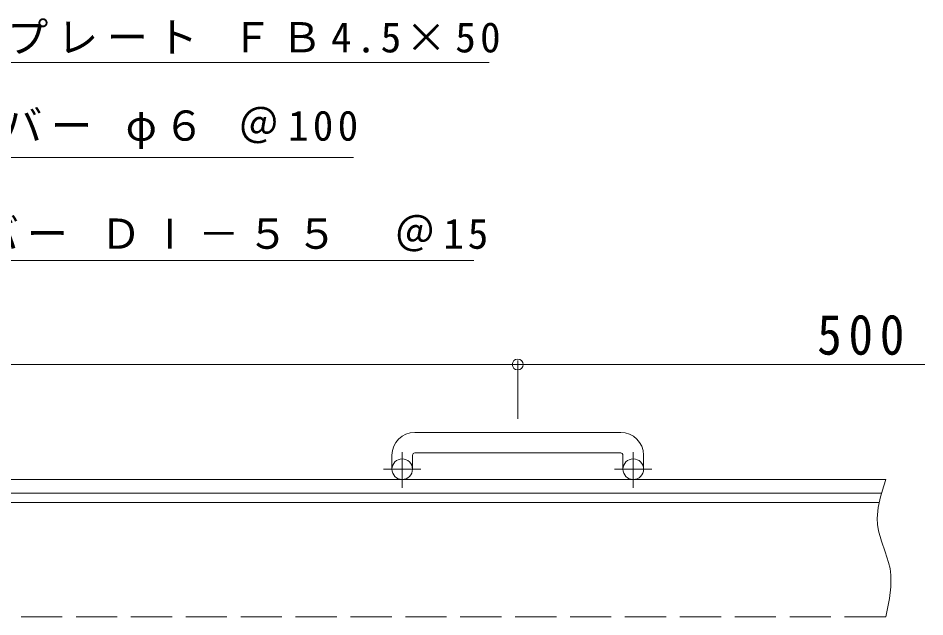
# Model space of a CAD drawing. Units: millimetres, scale not verified. Extents: x -1006 to 1052, y -826 to 807.
# Drawn here: x -231.7 to 164.7, y 545.4 to 807 of the extents above; entities that cross this region are included whole.
import ezdxf

# ---------------------------------------------------------------- set-up
doc = ezdxf.new("R2010")
doc.units = ezdxf.units.MM
doc.header["$LTSCALE"] = 6
doc.header["$PDMODE"] = 32
doc.header["$PDSIZE"] = 4.8
doc.linetypes.add('CHAIN1', pattern=[8, 5, -1, 1, -1])
doc.linetypes.add('DASHED3', pattern=[4, 3, -1])
for name, color, linetype, lineweight in [('0-1_躯体', 2, 'Continuous', 9), ('0-2_仕上', 3, 'Continuous', 9), ('0-4_その他', 7, 'Continuous', 9), ('0-5_寸法', 7, 'Continuous', 9)]:
    doc.layers.add(name, color=color, linetype=linetype, lineweight=lineweight)
doc.styles.add('ＭＳ ゴシック', font='')
doc.styles.get('ＭＳ ゴシック').set_extended_font_data('MS Gothic')

msp = doc.modelspace()

# ---------------------------------------------------------------- linework, layer by layer
at = {"layer": '0-1_躯体'}
for p, q in [((31.714, 626.029), (-58.287, 626.029)), ((-68.286, 616.029), (-68.286, 609.929)), ((-59.287, 616.029), (-59.287, 609.929)), ((-58.287, 617.029), (31.714, 617.029)), ((32.714, 616.029), (32.714, 609.929)), ((41.714, 616.029), (41.714, 609.929)), ((147.602, 605.429), (-763.286, 605.429)), ((145.739, 599.43), (-763.286, 599.43))]:
    msp.add_line(p, q, dxfattribs=at)
at = {"layer": '0-1_躯体', "linetype": 'CHAIN1'}
for p, q in [((-63.786, 601.822), (-63.786, 617.42)), ((37.214, 601.822), (37.214, 617.42)), ((-55.623, 609.929), (-72.031, 609.929)), ((45.377, 609.929), (28.969, 609.929))]:
    msp.add_line(p, q, dxfattribs=at)
at = {"layer": '0-1_躯体', "linetype": 'DASHED3'}
msp.add_line((147.602, 545.43), (-763.286, 545.43), dxfattribs=at)
at = {"layer": '0-1_躯体'}
msp.add_lwpolyline([(147.602, 605.429), (146.7, 602.66), (145.281, 597.892), (144.245, 593.146), (143.834, 588.434), (143.977, 585.723), (144.433, 583.039), (145.758, 578.436), (147.379, 573.841), (148.852, 569.223), (149.462, 566.522), (149.82, 563.633), (149.81, 558.6), (149.207, 553.517), (148.239, 548.403), (147.602, 545.43)], dxfattribs=at)
for centre in [(-63.786, 609.929), (37.214, 609.929)]:
    msp.add_circle(centre, 4.5, dxfattribs=at)
for centre, radius, start, end in [((-58.287, 616.029), 10, 90, 180), ((31.714, 616.029), 10, 0, 90), ((-58.287, 616.029), 1, 90, 180), ((31.714, 616.029), 1, 0, 90)]:
    msp.add_arc(centre, radius, start, end, dxfattribs=at)
at = {"layer": '0-2_仕上'}
msp.add_line((-262.286, 595.43), (144.744, 595.43), dxfattribs=at)
at = {"layer": '0-4_その他'}
for p, q in [((-763.286, 655.664), (164.692, 655.664)), ((-13.286, 631.971), (-13.286, 657.464))]:
    msp.add_line(p, q, dxfattribs=at)
msp.add_point((-13.286, 655.664), dxfattribs=at)
at = {"layer": '0-5_寸法'}
for p, q in [((-306.7, 787.608), (-25.74, 787.608)), ((-310.763, 746.028), (-85.156, 746.028)), ((-317.846, 701.157), (-32.465, 701.157))]:
    msp.add_line(p, q, dxfattribs=at)

# ---------------------------------------------------------------- texts
at = {"layer": '0-4_その他', "color": 2, "insert": (117.602, 659.664), "char_height": 17.6, "attachment_point": 7, "style": 'ＭＳ ゴシック'}
msp.add_mtext('\\T1.27;\\W0.9;500', dxfattribs=at)
at = {"layer": '0-5_寸法', "char_height": 13.2, "attachment_point": 7, "style": 'ＭＳ ゴシック'}
for s, insert in [('\\T1.21;エンドプレート\\~ＦＢ4.5×50', (-301.871, 791.219)), ('\\T1.21;クロスバー\\~φ６\\~＠100', (-304.489, 749.838)), ('\\T1.19;メインバー\\~ＤⅠ－５５\u3000＠15', (-313.625, 704.962))]:
    msp.add_mtext(s, dxfattribs=dict(at, insert=insert))

doc.saveas('drawing.dxf')
